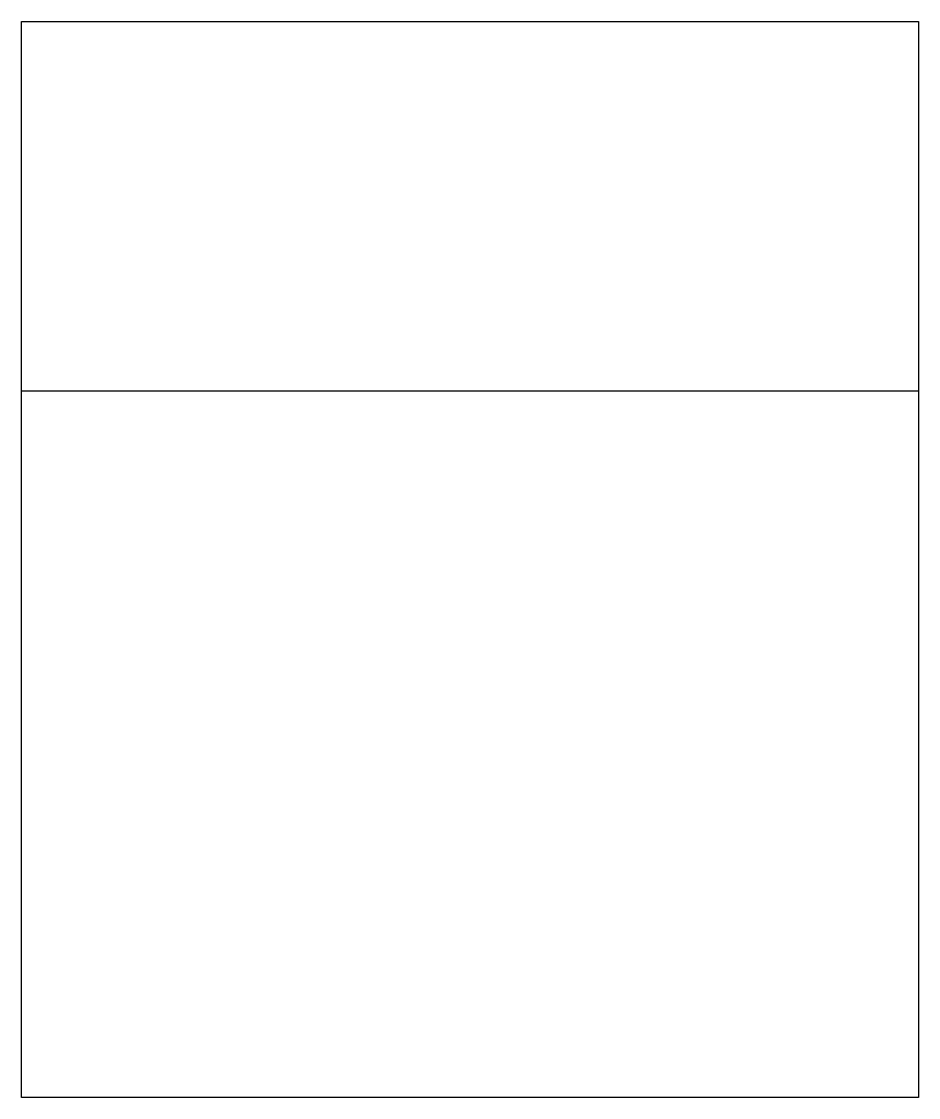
# Model space of a CAD drawing. Header units: millimetres. Extents: x 0 to 80, y 0 to 96.
import ezdxf

# ---------------------------------------------------------------- set-up
doc = ezdxf.new("R2010")
doc.units = ezdxf.units.MM
doc.layers.add('SheetMetalUnfoldBendLine', color=7, linetype='CONTINUOUS')
doc.layers.add('SheetMetalUnfoldOutline', color=7, linetype='CONTINUOUS')

msp = doc.modelspace()

# ---------------------------------------------------------------- linework, layer by layer
at = {"layer": 'SheetMetalUnfoldBendLine'}
msp.add_line((80, 62.985), (0, 62.985), dxfattribs=at)
at = {"layer": 'SheetMetalUnfoldOutline'}
for p, q in [((0, 65.969), (0, 95.969)), ((0, 95.969), (80, 95.969)), ((80, 95.969), (80, 65.969)), ((0, 60), (0, 65.969)), ((80, 65.969), (80, 60)), ((0, 0), (0, 60)), ((80, 60), (80, 0)), ((80, 0), (0, 0))]:
    msp.add_line(p, q, dxfattribs=at)

doc.saveas('drawing.dxf')
